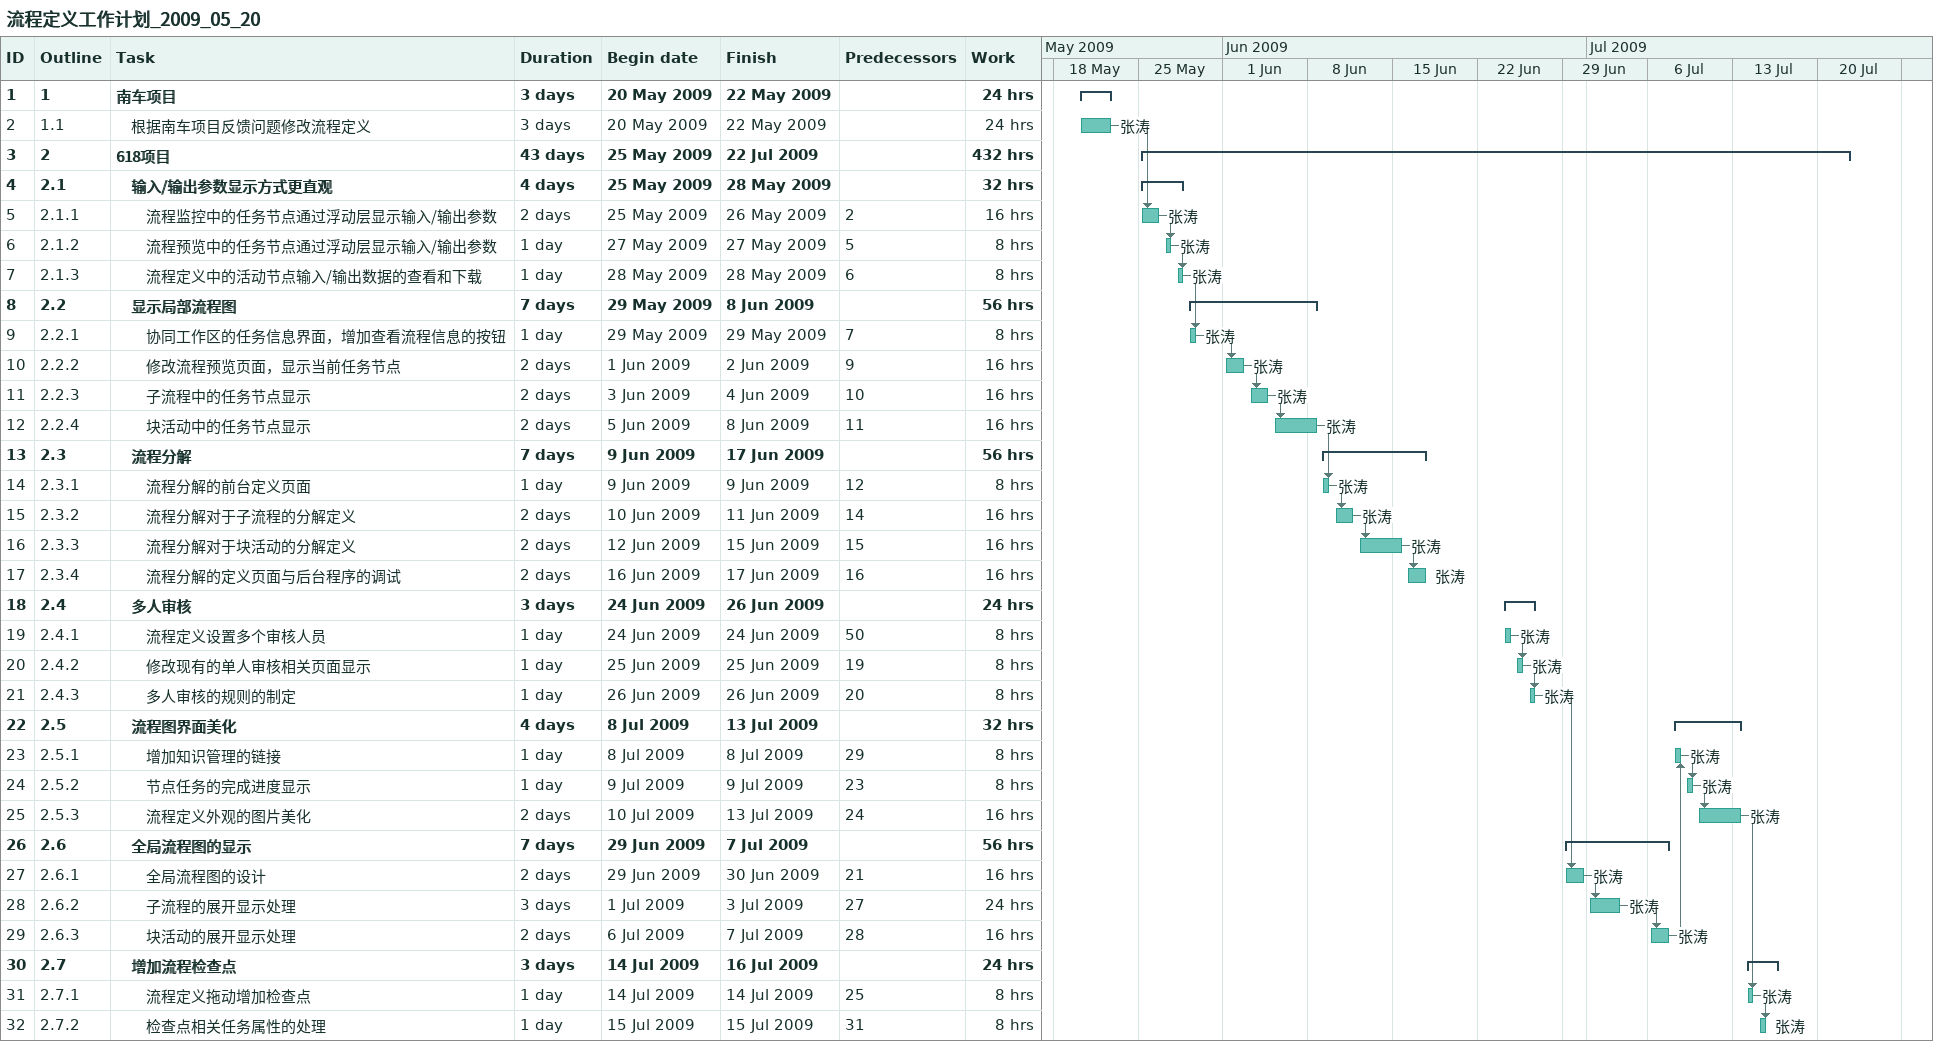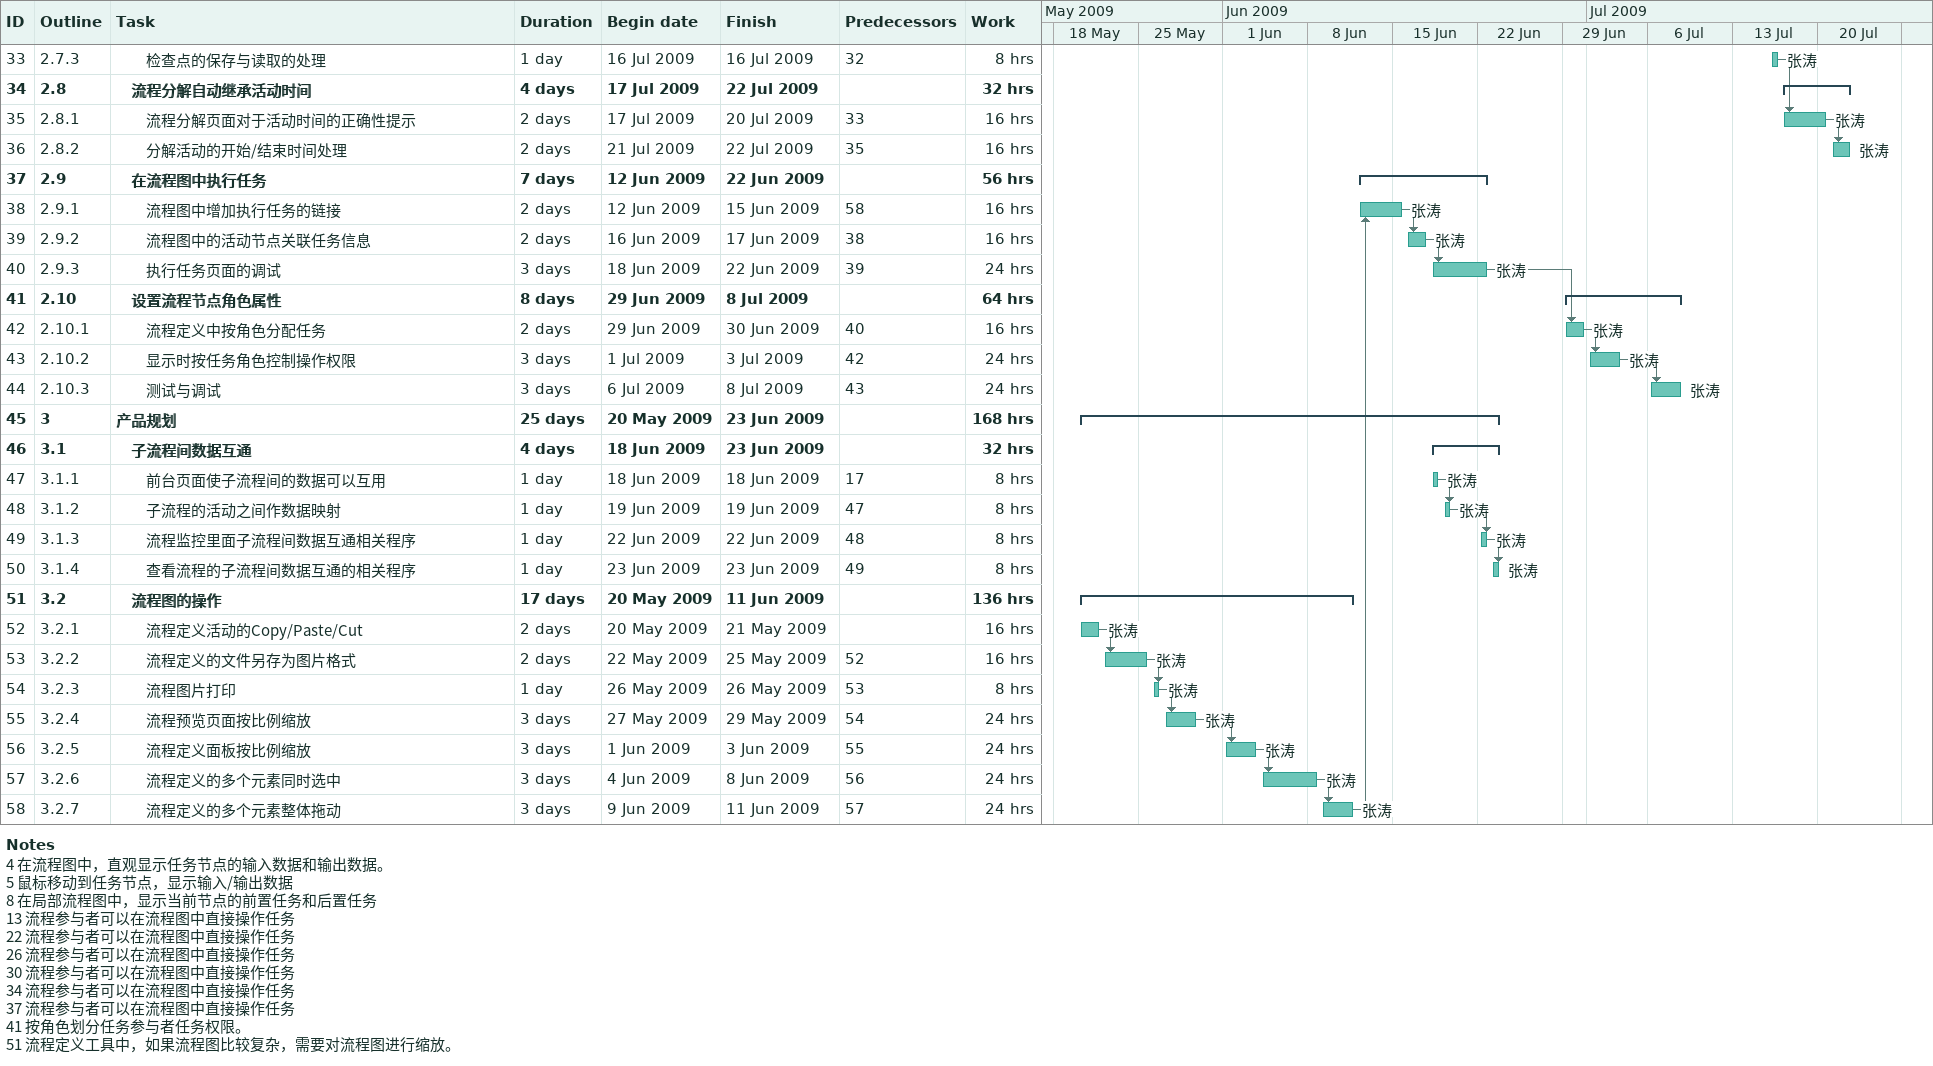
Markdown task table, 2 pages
流程定义工作计划_2009_05_20

| ID | WBS | Task | Duration | Start | Finish | Predecessors | Resources | Work (h) |
|---|---|---|---|---|---|---|---|---|
| 1 | 1 | **南车项目** | 3d | 2009-05-20 | 2009-05-22 |  |  | 24 |
| 2 | 1.1 | 根据南车项目反馈问题修改流程定义 | 3d | 2009-05-20 | 2009-05-22 |  | 张涛 | 24 |
| 3 | 2 | **618项目** | 43d | 2009-05-25 | 2009-07-22 |  |  | 432 |
| 4 | 2.1 | **输入/输出参数显示方式更直观** | 4d | 2009-05-25 | 2009-05-28 |  |  | 32 |
| 5 | 2.1.1 | 流程监控中的任务节点通过浮动层显示输入/输出参数 | 2d | 2009-05-25 | 2009-05-26 | 2 | 张涛 | 16 |
| 6 | 2.1.2 | 流程预览中的任务节点通过浮动层显示输入/输出参数 | 1d | 2009-05-27 | 2009-05-27 | 5 | 张涛 | 8 |
| 7 | 2.1.3 | 流程定义中的活动节点输入/输出数据的查看和下载 | 1d | 2009-05-28 | 2009-05-28 | 6 | 张涛 | 8 |
| 8 | 2.2 | **显示局部流程图** | 7d | 2009-05-29 | 2009-06-08 |  |  | 56 |
| 9 | 2.2.1 | 协同工作区的任务信息界面，增加查看流程信息的按钮 | 1d | 2009-05-29 | 2009-05-29 | 7 | 张涛 | 8 |
| 10 | 2.2.2 | 修改流程预览页面，显示当前任务节点 | 2d | 2009-06-01 | 2009-06-02 | 9 | 张涛 | 16 |
| 11 | 2.2.3 | 子流程中的任务节点显示 | 2d | 2009-06-03 | 2009-06-04 | 10 | 张涛 | 16 |
| 12 | 2.2.4 | 块活动中的任务节点显示 | 2d | 2009-06-05 | 2009-06-08 | 11 | 张涛 | 16 |
| 13 | 2.3 | **流程分解** | 7d | 2009-06-09 | 2009-06-17 |  |  | 56 |
| 14 | 2.3.1 | 流程分解的前台定义页面 | 1d | 2009-06-09 | 2009-06-09 | 12 | 张涛 | 8 |
| 15 | 2.3.2 | 流程分解对于子流程的分解定义 | 2d | 2009-06-10 | 2009-06-11 | 14 | 张涛 | 16 |
| 16 | 2.3.3 | 流程分解对于块活动的分解定义 | 2d | 2009-06-12 | 2009-06-15 | 15 | 张涛 | 16 |
| 17 | 2.3.4 | 流程分解的定义页面与后台程序的调试 | 2d | 2009-06-16 | 2009-06-17 | 16 | 张涛 | 16 |
| 18 | 2.4 | **多人审核** | 3d | 2009-06-24 | 2009-06-26 |  |  | 24 |
| 19 | 2.4.1 | 流程定义设置多个审核人员 | 1d | 2009-06-24 | 2009-06-24 | 50 | 张涛 | 8 |
| 20 | 2.4.2 | 修改现有的单人审核相关页面显示 | 1d | 2009-06-25 | 2009-06-25 | 19 | 张涛 | 8 |
| 21 | 2.4.3 | 多人审核的规则的制定 | 1d | 2009-06-26 | 2009-06-26 | 20 | 张涛 | 8 |
| 22 | 2.5 | **流程图界面美化** | 4d | 2009-07-08 | 2009-07-13 |  |  | 32 |
| 23 | 2.5.1 | 增加知识管理的链接 | 1d | 2009-07-08 | 2009-07-08 | 29 | 张涛 | 8 |
| 24 | 2.5.2 | 节点任务的完成进度显示 | 1d | 2009-07-09 | 2009-07-09 | 23 | 张涛 | 8 |
| 25 | 2.5.3 | 流程定义外观的图片美化 | 2d | 2009-07-10 | 2009-07-13 | 24 | 张涛 | 16 |
| 26 | 2.6 | **全局流程图的显示** | 7d | 2009-06-29 | 2009-07-07 |  |  | 56 |
| 27 | 2.6.1 | 全局流程图的设计 | 2d | 2009-06-29 | 2009-06-30 | 21 | 张涛 | 16 |
| 28 | 2.6.2 | 子流程的展开显示处理 | 3d | 2009-07-01 | 2009-07-03 | 27 | 张涛 | 24 |
| 29 | 2.6.3 | 块活动的展开显示处理 | 2d | 2009-07-06 | 2009-07-07 | 28 | 张涛 | 16 |
| 30 | 2.7 | **增加流程检查点** | 3d | 2009-07-14 | 2009-07-16 |  |  | 24 |
| 31 | 2.7.1 | 流程定义拖动增加检查点 | 1d | 2009-07-14 | 2009-07-14 | 25 | 张涛 | 8 |
| 32 | 2.7.2 | 检查点相关任务属性的处理 | 1d | 2009-07-15 | 2009-07-15 | 31 | 张涛 | 8 |
| 33 | 2.7.3 | 检查点的保存与读取的处理 | 1d | 2009-07-16 | 2009-07-16 | 32 | 张涛 | 8 |
| 34 | 2.8 | **流程分解自动继承活动时间** | 4d | 2009-07-17 | 2009-07-22 |  |  | 32 |
| 35 | 2.8.1 | 流程分解页面对于活动时间的正确性提示 | 2d | 2009-07-17 | 2009-07-20 | 33 | 张涛 | 16 |
| 36 | 2.8.2 | 分解活动的开始/结束时间处理 | 2d | 2009-07-21 | 2009-07-22 | 35 | 张涛 | 16 |
| 37 | 2.9 | **在流程图中执行任务** | 7d | 2009-06-12 | 2009-06-22 |  |  | 56 |
| 38 | 2.9.1 | 流程图中增加执行任务的链接 | 2d | 2009-06-12 | 2009-06-15 | 58 | 张涛 | 16 |
| 39 | 2.9.2 | 流程图中的活动节点关联任务信息 | 2d | 2009-06-16 | 2009-06-17 | 38 | 张涛 | 16 |
| 40 | 2.9.3 | 执行任务页面的调试 | 3d | 2009-06-18 | 2009-06-22 | 39 | 张涛 | 24 |
| 41 | 2.10 | **设置流程节点角色属性** | 8d | 2009-06-29 | 2009-07-08 |  |  | 64 |
| 42 | 2.10.1 | 流程定义中按角色分配任务 | 2d | 2009-06-29 | 2009-06-30 | 40 | 张涛 | 16 |
| 43 | 2.10.2 | 显示时按任务角色控制操作权限 | 3d | 2009-07-01 | 2009-07-03 | 42 | 张涛 | 24 |
| 44 | 2.10.3 | 测试与调试 | 3d | 2009-07-06 | 2009-07-08 | 43 | 张涛 | 24 |
| 45 | 3 | **产品规划** | 25d | 2009-05-20 | 2009-06-23 |  |  | 168 |
| 46 | 3.1 | **子流程间数据互通** | 4d | 2009-06-18 | 2009-06-23 |  |  | 32 |
| 47 | 3.1.1 | 前台页面使子流程间的数据可以互用 | 1d | 2009-06-18 | 2009-06-18 | 17 | 张涛 | 8 |
| 48 | 3.1.2 | 子流程的活动之间作数据映射 | 1d | 2009-06-19 | 2009-06-19 | 47 | 张涛 | 8 |
| 49 | 3.1.3 | 流程监控里面子流程间数据互通相关程序 | 1d | 2009-06-22 | 2009-06-22 | 48 | 张涛 | 8 |
| 50 | 3.1.4 | 查看流程的子流程间数据互通的相关程序 | 1d | 2009-06-23 | 2009-06-23 | 49 | 张涛 | 8 |
| 51 | 3.2 | **流程图的操作** | 17d | 2009-05-20 | 2009-06-11 |  |  | 136 |
| 52 | 3.2.1 | 流程定义活动的Copy/Paste/Cut | 2d | 2009-05-20 | 2009-05-21 |  | 张涛 | 16 |
| 53 | 3.2.2 | 流程定义的文件另存为图片格式 | 2d | 2009-05-22 | 2009-05-25 | 52 | 张涛 | 16 |
| 54 | 3.2.3 | 流程图片打印 | 1d | 2009-05-26 | 2009-05-26 | 53 | 张涛 | 8 |
| 55 | 3.2.4 | 流程预览页面按比例缩放 | 3d | 2009-05-27 | 2009-05-29 | 54 | 张涛 | 24 |
| 56 | 3.2.5 | 流程定义面板按比例缩放 | 3d | 2009-06-01 | 2009-06-03 | 55 | 张涛 | 24 |
| 57 | 3.2.6 | 流程定义的多个元素同时选中 | 3d | 2009-06-04 | 2009-06-08 | 56 | 张涛 | 24 |
| 58 | 3.2.7 | 流程定义的多个元素整体拖动 | 3d | 2009-06-09 | 2009-06-11 | 57 | 张涛 | 24 |

Notes
- 4: 在流程图中，直观显示任务节点的输入数据和输出数据。
- 5: 鼠标移动到任务节点，显示输入/输出数据
- 8: 在局部流程图中，显示当前节点的前置任务和后置任务
- 13: 流程参与者可以在流程图中直接操作任务
- 22: 流程参与者可以在流程图中直接操作任务
- 26: 流程参与者可以在流程图中直接操作任务
- 30: 流程参与者可以在流程图中直接操作任务
- 34: 流程参与者可以在流程图中直接操作任务
- 37: 流程参与者可以在流程图中直接操作任务
- 41: 按角色划分任务参与者任务权限。
- 51: 流程定义工具中，如果流程图比较复杂，需要对流程图进行缩放。
